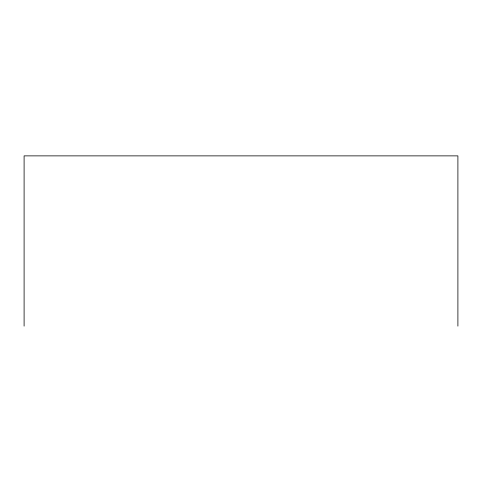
<?xml version="1.0" encoding="UTF-8"?>
<svg xmlns="http://www.w3.org/2000/svg" width="482" height="482" viewBox="0 0 482 482"><rect width="100%" height="100%" fill="white"/><g stroke="black" fill="none" stroke-linecap="round" stroke-linejoin="round"><path stroke-width="0.72" d="M457.9 326.127L457.9 155.873L24.1 155.873L24.1 326.127"/></g></svg>
